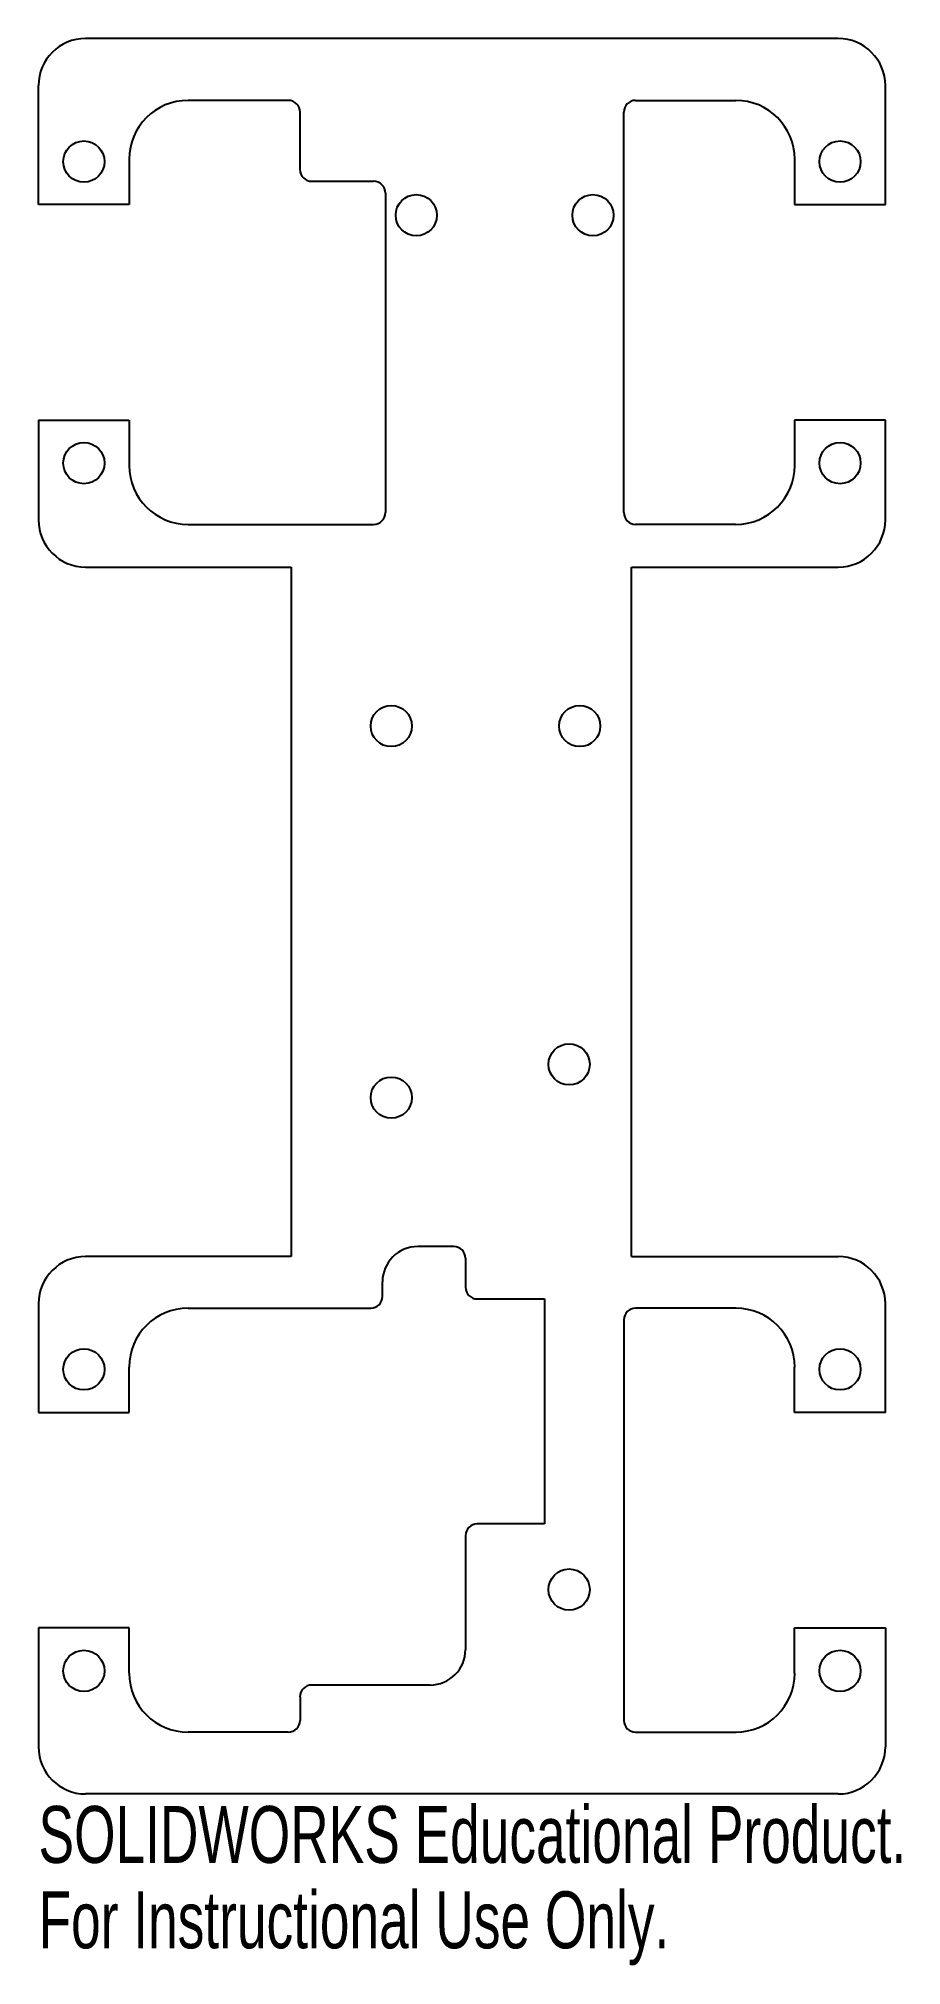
# Model space of a CAD drawing. Header units: inches. Extents: x -1.42 to 1.47, y -3.52 to 2.92.
import ezdxf

# ---------------------------------------------------------------- set-up
doc = ezdxf.new("R2010")
doc.units = ezdxf.units.IN
doc.header["$MEASUREMENT"] = 0
doc.styles.add('SLDTEXTSTYLE0', font='TXT', dxfattribs={"width": 0.7})

msp = doc.modelspace()

# ---------------------------------------------------------------- linework, layer by layer
at = {"color": 7, "linetype": 'Continuous', "lineweight": 25}
for p, q in [((1.2579, 2.9193), (-1.2579, 2.9193)), ((-1.4154, 2.3642), (-1.4154, 2.7618)), ((-0.5807, 2.7126), (-0.9154, 2.7126)), ((0.5807, 2.7126), (0.9154, 2.7126)), ((1.4154, 2.3642), (1.4154, 2.7618)), ((-0.5413, 2.4815), (-0.5413, 2.6732)), ((0.5413, 1.3346), (0.5413, 2.6732)), ((-1.1122, 2.5157), (-1.1122, 2.3642)), ((1.1122, 2.5157), (1.1122, 2.3642)), ((-0.502, 2.4421), (-0.2953, 2.4421)), ((-0.2559, 2.4028), (-0.2559, 1.3346)), ((-1.1122, 2.3642), (-1.4154, 2.3642)), ((1.1122, 2.3642), (1.4154, 2.3642)), ((-1.4154, 1.6437), (-1.1122, 1.6437)), ((-1.4154, 1.6437), (-1.4154, 1.31)), ((-1.1122, 1.6437), (-1.1122, 1.4921)), ((1.4154, 1.6437), (1.1122, 1.6437)), ((1.1122, 1.6437), (1.1122, 1.4921)), ((1.4154, 1.31), (1.4154, 1.6437)), ((-0.9154, 1.2953), (-0.2953, 1.2953)), ((0.9154, 1.2953), (0.5807, 1.2953)), ((-1.2579, 1.1526), (-0.5709, 1.1526)), ((-0.5709, 1.1526), (-0.5709, -1.1526)), ((0.5669, -1.1526), (0.5669, 1.1526)), ((0.5669, 1.1526), (1.2579, 1.1526)), ((-0.5709, -1.1526), (-1.2579, -1.1526)), ((-0.0276, -1.1189), (-0.1476, -1.1189)), ((0.0118, -1.1582), (0.0118, -1.2547)), ((0.5669, -1.1526), (1.2579, -1.1526)), ((-0.2657, -1.2854), (-0.2657, -1.237)), ((-1.4154, -1.31), (-1.4154, -1.6732)), ((-0.9154, -1.3248), (-0.3051, -1.3248)), ((0.0512, -1.2941), (0.2756, -1.2941)), ((0.2756, -1.2941), (0.2756, -2.046)), ((0.9154, -1.3248), (0.5807, -1.3248)), ((1.4154, -1.6732), (1.4154, -1.31)), ((0.5413, -1.3642), (0.5413, -2.7028)), ((-1.1122, -1.6732), (-1.1122, -1.5217)), ((1.1122, -1.6732), (1.1122, -1.5217)), ((-1.4154, -1.6732), (-1.1122, -1.6732)), ((1.4154, -1.6732), (1.1122, -1.6732)), ((0.2756, -2.046), (0.0512, -2.046)), ((0.0118, -2.0854), (0.0118, -2.4665)), ((-1.1122, -2.3937), (-1.4154, -2.3937)), ((-1.4154, -2.3937), (-1.4154, -2.7913)), ((-1.1122, -2.5453), (-1.1122, -2.3937)), ((1.1122, -2.3937), (1.4154, -2.3937)), ((1.1122, -2.5453), (1.1122, -2.3937)), ((1.4154, -2.3937), (1.4154, -2.7913)), ((-0.5413, -2.624), (-0.5413, -2.7028)), ((-0.1063, -2.5846), (-0.502, -2.5846)), ((-0.5807, -2.7421), (-0.9154, -2.7421)), ((0.5807, -2.7421), (0.9154, -2.7421)), ((1.2579, -2.9488), (-1.2579, -2.9488))]:
    msp.add_line(p, q, dxfattribs=at)
for centre in [(-1.2638, 2.5079), (1.2638, 2.5079), (-0.1526, 2.3287), (0.438, 2.3287), (-1.2638, 1.5), (1.2638, 1.5), (-0.2362, 0.6211), (0.3937, 0.6211), (0.3583, -0.5099), (-0.2362, -0.6211), (-1.2638, -1.5295), (1.2638, -1.5295), (0.3583, -2.2656), (-1.2638, -2.5374), (1.2638, -2.5374)]:
    msp.add_circle(centre, 0.0689, dxfattribs=at)
for centre, radius, start, end in [((-1.2579, 2.7618), 0.1575, 90, 180), ((1.2579, 2.7618), 0.1575, 0, 90), ((-0.9154, 2.5157), 0.1969, 90, 180), ((-0.5807, 2.6732), 0.0394, 0, 90), ((0.5807, 2.6732), 0.0394, 90, 180), ((0.9154, 2.5157), 0.1969, 0, 90), ((-0.502, 2.4815), 0.0394, 180, 270), ((-0.2953, 2.4028), 0.0394, 0, 90), ((-0.9154, 1.4921), 0.1969, 180, 270), ((0.9154, 1.4921), 0.1969, 270, 0), ((-1.2579, 1.31), 0.1575, 180, 270), ((-0.2953, 1.3346), 0.0394, 270, 0), ((0.5807, 1.3346), 0.0394, 180, 270), ((1.2579, 1.31), 0.1575, 270, 0), ((-1.2579, -1.31), 0.1575, 90, 180), ((-0.1476, -1.237), 0.1181, 90, 180), ((-0.0276, -1.1582), 0.0394, 0, 90), ((1.2579, -1.31), 0.1575, 0, 90), ((-0.3051, -1.2854), 0.0394, 270, 0), ((0.0512, -1.2547), 0.0394, 180, 270), ((-0.9154, -1.5217), 0.1969, 90, 180), ((0.5807, -1.3642), 0.0394, 90, 180), ((0.9154, -1.5217), 0.1969, 0, 90), ((0.0512, -2.0854), 0.0394, 90, 180), ((-0.1063, -2.4665), 0.1181, 270, 0), ((-0.9154, -2.5453), 0.1969, 180, 270), ((0.9154, -2.5453), 0.1969, 270, 0), ((-0.502, -2.624), 0.0394, 90, 180), ((-0.5807, -2.7028), 0.0394, 270, 0), ((0.5807, -2.7028), 0.0394, 180, 270), ((-1.2579, -2.7913), 0.1575, 180, 270), ((1.2579, -2.7913), 0.1575, 270, 0)]:
    msp.add_arc(centre, radius, start, end, dxfattribs=at)

# ---------------------------------------------------------------- texts
at = {"color": 7, "linetype": 'Continuous', "char_height": 0.1903, "attachment_point": 1, "style": 'SLDTEXTSTYLE0'}
for s, insert in [('SOLIDWORKS Educational Product.', (-1.4154, -2.989)), ('For Instructional Use Only.', (-1.4154, -3.2744))]:
    msp.add_mtext(s, dxfattribs=dict(at, insert=insert))

doc.saveas('drawing.dxf')
